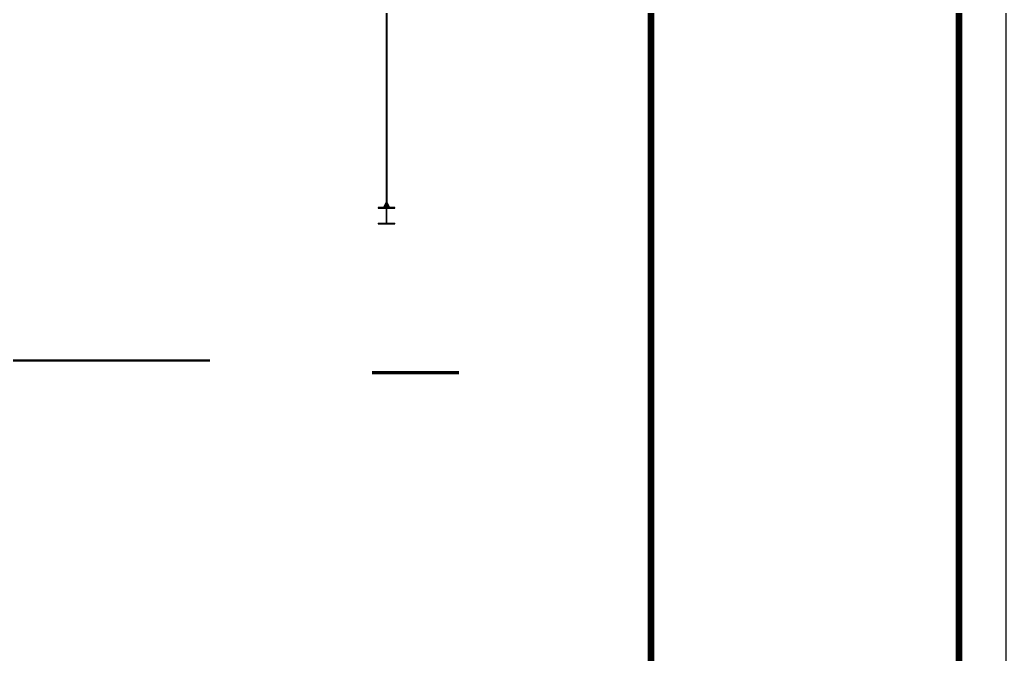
# Model space of a CAD drawing. Extents: x -138012 to 2129925, y -311560 to 0.
# Drawn here: x 1808856 to 1829678, y -164662 to -151268 of the extents above; entities that cross this region are included whole.
import ezdxf

# ---------------------------------------------------------------- set-up
doc = ezdxf.new("R2010")
doc.units = 0
doc.header["$LTSCALE"] = 1000
doc.header["$MEASUREMENT"] = 0
for name, color, linetype in [('DIM_SYMB', 3, 'CONTINUOUS'), ('PUB_TITLE', 4, 'CONTINUOUS'), ('TEXT', 7, 'CONTINUOUS'), ('图框', 4, 'CONTINUOUS'), ('柱构件', 2, 'CONTINUOUS'), ('梁构件', 4, 'CONTINUOUS'), ('立面图', 40, 'CONTINUOUS')]:
    doc.layers.add(name, color=color, linetype=linetype)

# ---------------------------------------------------------------- blocks, each defined once
blk = doc.blocks.new('564563')
at = {"layer": '图框', "const_width": 140}
blk.add_lwpolyline([(196067, -136041), (189567, -136041), (189567, -193441), (196067, -193441)], close=True, dxfattribs=at)

msp = doc.modelspace()

# ---------------------------------------------------------------- linework, layer by layer
at = {"layer": 'DIM_SYMB', "const_width": 70}
msp.add_lwpolyline([(1816292.501, -158717.356), (1818129.877, -158717.356)], dxfattribs=at)
at = {"layer": 'PUB_TITLE'}
msp.add_lwpolyline([(1703577.881, -194362.497), (1829677.881, -194362.497), (1829677.881, -134962.497), (1703577.881, -134962.497)], close=True, dxfattribs=at)
at = {"layer": 'PUB_TITLE', "const_width": 100}
msp.add_lwpolyline([(1706077.881, -193362.497), (1828677.881, -193362.497), (1828677.881, -135962.497), (1706077.881, -135962.497)], close=True, dxfattribs=at)
at = {"layer": '柱构件'}
for p, q in [((1816774.075, -155229.492), (1816424.074, -155229.492)), ((1816424.074, -155229.492), (1816424.074, -155248.493)), ((1816424.074, -155248.493), (1816593.075, -155248.493)), ((1816593.075, -155248.493), (1816593.075, -155560.492)), ((1816605.075, -155248.493), (1816774.075, -155248.493)), ((1816605.075, -155560.492), (1816605.075, -155248.493)), ((1816774.075, -155248.493), (1816774.075, -155229.492)), ((1816424.074, -155560.492), (1816424.074, -155579.492)), ((1816424.074, -155560.492), (1816593.075, -155560.492)), ((1816424.074, -155579.492), (1816774.075, -155579.492)), ((1816605.075, -155560.492), (1816774.075, -155560.492)), ((1816774.075, -155579.492), (1816774.075, -155560.492))]:
    msp.add_line(p, q, dxfattribs=at)
at = {"layer": '梁构件', "const_width": 45}
msp.add_lwpolyline([(1816599.074, -155229.492), (1816599.074, -142579.489)], dxfattribs=at)
at = {"layer": '梁构件'}
msp.add_solid([(1816524.074, -155229.492), (1816599.074, -155079.492), (1816674.074, -155229.492)], dxfattribs=at)
at = {"layer": '立面图', "const_width": 50}
msp.add_lwpolyline([(1795846.535, -158460.64), (1812871.924, -158460.64)], dxfattribs=at)

# ---------------------------------------------------------------- block references
at = {"layer": 'TEXT'}
msp.add_blockref('564563', (1632611.096, 78.952), dxfattribs=at)

doc.saveas('drawing.dxf')
